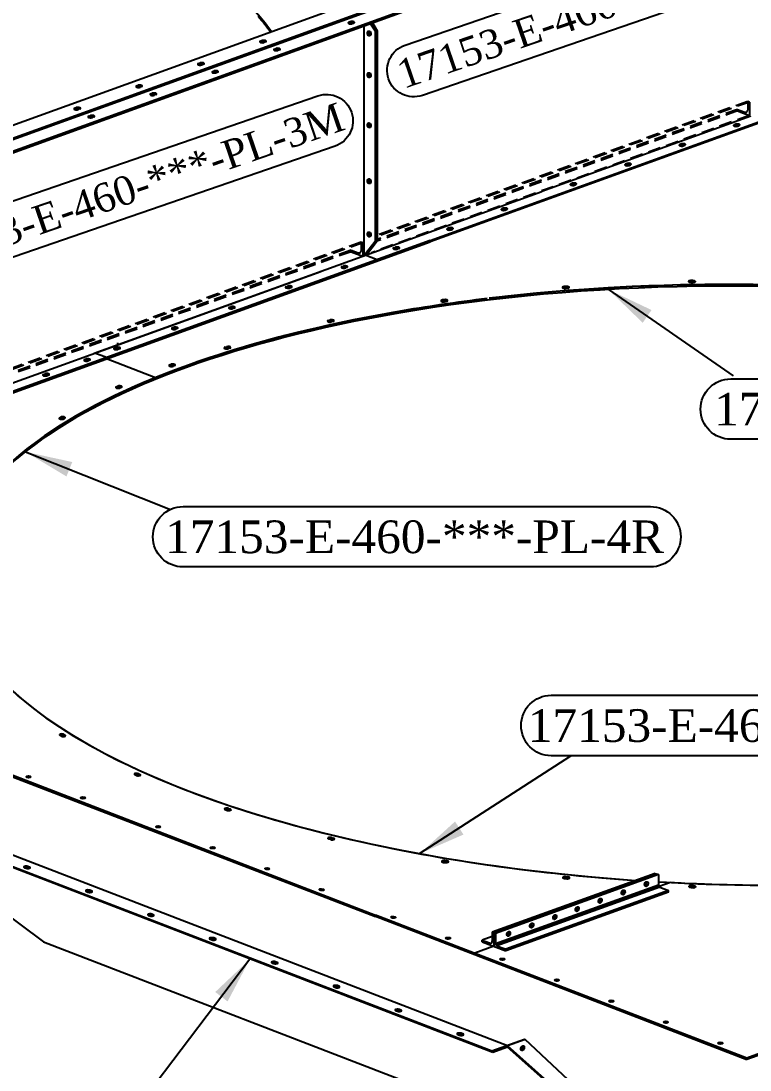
# Model space of a CAD drawing. Header units: inches. Extents: x 212980 to 238967, y -33384 to 2238.
# Drawn here: x 230989 to 232071, y -1637 to -82 of the extents above; entities that cross this region are included whole.
import ezdxf
from ezdxf.enums import TextEntityAlignment as Align

# ---------------------------------------------------------------- set-up
doc = ezdxf.new("R2010")
doc.units = ezdxf.units.IN
doc.header["$LTSCALE"] = 15
doc.header["$MEASUREMENT"] = 0
doc.linetypes.add('CENTER', pattern=[50.8, 31.75, -6.35, 6.35, -6.35])
doc.linetypes.add('HIDDEN', pattern=[0.375, 0.25, -0.125])
doc.layers.add('2', color=3, linetype='CENTER')
doc.layers.add('3-TEXT', color=7, linetype='Continuous')
doc.styles.add('ROMANS', font='ROMANS.shx')
doc.styles.add('style7', font='times.ttf', dxfattribs={"height": 24})
doc.dimstyles.new('1', dxfattribs={"dimtxt": 45, "dimasz": 25, "dimexe": 1.25, "dimexo": 0.6, "dimgap": 5, "dimtad": 1, "dimdec": 0, "dimdsep": 46, "dimtxsty": 'ROMANS', "dimblk": 'OBLIQUE', "dimcen": 2.5, "dimclrd": 8, "dimclre": 8, "dimclrt": 6, "dimadec": 0, "dimazin": 0, "dimtfac": 1, "dimtdec": 0, "dimtmove": 0, "dimatfit": 3, "dimfxl": 1, "dimarcsym": 0})

# ---------------------------------------------------------------- blocks, each defined once
blk = doc.blocks.new('_Oblique')
at = {"color": 0, "linetype": 'ByBlock', "lineweight": -2}
blk.add_line((-0.5, -0.5), (0.5, 0.5), dxfattribs=at)

msp = doc.modelspace()

# ---------------------------------------------------------------- linework, layer by layer
at = {"color": 7, "extrusion": (0.012987, 0.927814, 0.372818)}
for p, q in [((232247.98, 221.92, -41679.23), (229833.26, -649.87, -41679.23)), ((232273.93, 211.93, -5001.51), (229854.18, -661.67, -5001.51)), ((232273.93, 211.93, -5001.51), (229859.3, -659.82, -5001.51)), ((232277.06, 210.73, -5001.51), (229862.44, -661.02, -5001.51)), ((231440.74, -88.87, -5001.51), (232273.93, 211.93, -5001.51)), ((232273.93, 211.93, -5001.51), (231442.21, -88.34, -5001.51)), ((232299.88, 201.95, 31676.21), (229880.22, -671.62, 31676.21)), ((232303.01, 200.74, 31676.21), (229883.36, -672.82, 31676.21)), ((229859.3, -659.82, -5001.51), (231439.27, -89.4, -5001.51)), ((231440.74, -88.87, -5001.51), (230706.5, -353.95, -5001.51)), ((231477.67, -83.42, 31676.21), (231475.47, -84.22, 31676.21)), ((231475.47, -86.14, 31676.21), (231477.65, -85.35, 31676.21)), ((231480.61, -86.2, 31676.21), (231482.82, -85.4, 31676.21)), ((229880.22, -671.62, 31676.21), (231460.19, -101.2, 31676.21)), ((231461.66, -100.67, 31676.21), (230727.42, -365.75, 31676.21)), ((231344.42, -112.18, -5001.51), (231346.62, -111.39, -5001.51)), ((231346.59, -113.31, -5001.51), (231344.42, -114.1, -5001.51)), ((231351.76, -113.37, -5001.51), (231349.56, -114.16, -5001.51)), ((231365.34, -123.98, 31676.21), (231367.54, -123.19, 31676.21)), ((231367.51, -125.11, 31676.21), (231365.34, -125.9, 31676.21)), ((231372.68, -125.16, 31676.21), (231370.48, -125.96, 31676.21)), ((231252.64, -145.32, -5001.51), (231254.84, -144.52, -5001.51)), ((231254.81, -146.45, -5001.51), (231252.64, -147.23, -5001.51)), ((231259.98, -146.5, -5001.51), (231257.78, -147.3, -5001.51)), ((231273.56, -157.12, 31676.21), (231275.76, -156.32, 31676.21)), ((231275.73, -158.25, 31676.21), (231273.56, -159.03, 31676.21)), ((231280.9, -158.3, 31676.21), (231278.7, -159.1, 31676.21)), ((231160.86, -178.45, -5001.51), (231163.06, -177.66, -5001.51)), ((231163.03, -179.58, -5001.51), (231160.86, -180.37, -5001.51)), ((231168.2, -179.64, -5001.51), (231166, -180.43, -5001.51)), ((231181.78, -190.25, 31676.21), (231183.98, -189.46, 31676.21)), ((231183.95, -191.38, 31676.21), (231181.78, -192.17, 31676.21)), ((231189.12, -191.44, 31676.21), (231186.92, -192.23, 31676.21)), ((231069.08, -211.59, -5001.51), (231071.28, -210.79, -5001.51)), ((231071.25, -212.72, -5001.51), (231069.08, -213.5, -5001.51)), ((231076.42, -212.77, -5001.51), (231074.22, -213.57, -5001.51)), ((231090, -223.39, 31676.21), (231092.2, -222.59, 31676.21)), ((231092.17, -224.52, 31676.21), (231090, -225.3, 31676.21)), ((231097.34, -224.57, 31676.21), (231095.14, -225.37, 31676.21)), ((232071.74, -223.23, -5001.51), (231761.87, -335.1, -5001.51)), ((231853.83, -314.86, -5001.51), (232089.12, -229.91, -5001.51)), ((232089.1, -231.84, -5001.51), (231856.41, -315.85, -5001.51)), ((232049.58, -235.42, -5001.51), (232047.38, -236.22, -5001.51)), ((232047.38, -238.14, -5001.51), (232049.55, -237.35, -5001.51)), ((232052.52, -238.2, -5001.51), (232054.72, -237.4, -5001.51)), ((231968.82, -264.58, -5001.51), (231966.61, -265.38, -5001.51)), ((231966.61, -267.3, -5001.51), (231968.79, -266.51, -5001.51)), ((231971.76, -267.36, -5001.51), (231973.96, -266.56, -5001.51)), ((231888.3, -293.66, -5001.51), (231886.1, -294.45, -5001.51)), ((231886.1, -296.37, -5001.51), (231888.28, -295.59, -5001.51)), ((231891.24, -296.43, -5001.51), (231893.45, -295.64, -5001.51)), ((231856.41, -315.85, -5001.51), (231596.17, -409.8, -5001.51)), ((231596.19, -407.88, -5001.51), (231853.83, -314.86, -5001.51)), ((231807.28, -322.9, -5001.51), (231805.08, -323.7, -5001.51)), ((231805.08, -325.61, -5001.51), (231807.26, -324.83, -5001.51)), ((231810.22, -325.68, -5001.51), (231812.43, -324.88, -5001.51)), ((231097.81, -574.84, -5001.51), (231761.87, -335.1, -5001.51)), ((231704.75, -359.93, -5001.51), (231702.55, -360.72, -5001.51)), ((231702.55, -362.64, -5001.51), (231704.73, -361.85, -5001.51)), ((231707.69, -362.7, -5001.51), (231709.9, -361.9, -5001.51)), ((231624.22, -388.99, -5001.51), (231622.02, -389.79, -5001.51)), ((231622.02, -391.7, -5001.51), (231624.19, -390.92, -5001.51)), ((231627.16, -391.77, -5001.51), (231629.36, -390.97, -5001.51)), ((230744.92, -717.13, -5001.51), (231596.17, -409.8, -5001.51)), ((231596.19, -407.88, -5001.51), (230744.94, -715.2, -5001.51)), ((231542.49, -418.5, -5001.51), (231544.69, -417.7, -5001.51)), ((231544.67, -419.63, -5001.51), (231542.49, -420.42, -5001.51)), ((231549.84, -419.68, -5001.51), (231547.63, -420.48, -5001.51)), ((231517.4, -436.32, -5001.51), (231500.02, -429.64, -5001.51)), ((231465.51, -446.29, -5001.51), (231467.71, -445.5, -5001.51)), ((231467.69, -447.42, -5001.51), (231465.51, -448.21, -5001.51)), ((231472.86, -447.47, -5001.51), (231470.65, -448.27, -5001.51)), ((231517.37, -438.25, -5001.51), (231517.4, -436.32, -5001.51)), ((231517.37, -438.25, -5001.51), (231517.4, -436.32, -5001.51)), ((231517.37, -438.25, -5001.51), (231517.4, -436.32, -5001.51)), ((230467.33, -802.47, -5001.51), (231434.09, -453.44, -5001.51)), ((231382.71, -476.18, -5001.51), (231384.91, -475.39, -5001.51)), ((231384.88, -477.32, -5001.51), (231382.71, -478.1, -5001.51)), ((231390.05, -477.37, -5001.51), (231387.85, -478.16, -5001.51)), ((231795.01, -478.45, -5001.51), (231798.04, -478.21, -5001.51)), ((231798.08, -475.8, -5001.51), (231795.05, -476.04, -5001.51)), ((231796.75, -478.7, -5001.51), (231799.77, -478.46, -5001.51)), ((231982.54, -469.52, -5001.51), (231985.65, -469.47, -5001.51)), ((231985.68, -467.06, -5001.51), (231982.58, -467.11, -5001.51)), ((231983.15, -469.82, -5001.51), (231986.26, -469.77, -5001.51)), ((231617.39, -495.44, -5001.51), (231614.52, -495.85, -5001.51)), ((231298.27, -506.67, -5001.51), (231300.47, -505.87, -5001.51)), ((231300.45, -507.8, -5001.51), (231298.27, -508.59, -5001.51)), ((231305.62, -507.85, -5001.51), (231303.41, -508.65, -5001.51)), ((231614.48, -498.26, -5001.51), (231617.36, -497.85, -5001.51)), ((231617.3, -498.39, -5001.51), (231620.18, -497.98, -5001.51)), ((231445.43, -526.06, -5001.51), (231448.09, -525.49, -5001.51)), ((231448.06, -527.9, -5001.51), (231445.64, -528.42, -5001.51)), ((231451.89, -527.84, -5001.51), (231449.23, -528.42, -5001.51)), ((231213.83, -537.15, -5001.51), (231216.04, -536.36, -5001.51)), ((231216.01, -538.29, -5001.51), (231213.84, -539.07, -5001.51)), ((231221.18, -538.34, -5001.51), (231218.98, -539.13, -5001.51)), ((231116.26, -581.15, -5001.51), (231098.88, -574.46, -5001.51)), ((231127.9, -567.15, -5001.51), (231130.1, -566.36, -5001.51)), ((231130.08, -568.28, -5001.51), (231127.9, -569.07, -5001.51)), ((231135.25, -568.33, -5001.51), (231133.04, -569.13, -5001.51)), ((231291.96, -565.93, -5001.51), (231294.33, -565.2, -5001.51)), ((231294.3, -567.61, -5001.51), (231292.55, -568.15, -5001.51)), ((231299.05, -567.32, -5001.51), (231296.69, -568.04, -5001.51)), ((231083.75, -584.12, -5001.51), (231085.95, -583.32, -5001.51)), ((231085.93, -585.25, -5001.51), (231083.75, -586.03, -5001.51)), ((231091.1, -585.3, -5001.51), (231088.89, -586.1, -5001.51)), ((231188.86, -611.01, -5001.51), (231116.23, -583.07, -5001.51)), ((231022.68, -606.17, -5001.51), (231024.88, -605.37, -5001.51)), ((231209.83, -592.02, 31676.21), (231212.03, -591.23, 31676.21)), ((231212.01, -593.16, 31676.21), (231209.83, -593.94, 31676.21)), ((231217.18, -593.21, 31676.21), (231214.97, -594, 31676.21)), ((231024.86, -607.3, -5001.51), (231022.68, -608.08, -5001.51)), ((231030.03, -607.35, -5001.51), (231027.82, -608.14, -5001.51)), ((231188.83, -613.38, -5001.51), (231188.86, -610.97, -5001.51)), ((231130.76, -624.43, 31676.21), (231132.96, -623.63, 31676.21)), ((231132.93, -625.56, 31676.21), (231130.76, -626.35, 31676.21)), ((231138.1, -625.61, 31676.21), (231135.9, -626.41, 31676.21)), ((231046.49, -670.48, -5001.51), (231048.12, -669.51, -5001.51)), ((231048.08, -671.91, -5001.51), (231047.45, -672.29, -5001.51)), ((231054.32, -671, -5001.51), (231052.69, -671.97, -5001.51)), ((233945.62, -940.82, -5001.51), (232066.02, -1619.41, -5001.51)), ((233953.35, -940.43, -5001.51), (232066.03, -1621.8, -5001.51)), ((230749.16, -1115.19, -5001.51), (231515.02, -1409.84, -5001.51)), ((230749.2, -1112.78, -5001.51), (231515.05, -1407.43, -5001.51)), ((231048.46, -1142.1, -5001.51), (231046.83, -1141.09, -5001.51)), ((231053.65, -1142.56, -5001.51), (231052.99, -1142.16, -5001.51)), ((231053.03, -1139.75, -5001.51), (231054.66, -1140.76, -5001.51)), ((231160.33, -1200.67, -5001.51), (231158.3, -1199.77, -5001.51)), ((231164.97, -1201.01, -5001.51), (231163.8, -1200.48, -5001.51)), ((231163.83, -1198.07, -5001.51), (231165.85, -1198.98, -5001.51)), ((231711.01, -1601.45, -5001.51), (230722.28, -1221.06, -5001.51)), ((231688.95, -1611.33, -5001.51), (230698.76, -1230.38, -5001.51)), ((230698.79, -1228.45, -5001.51), (231688.98, -1609.41, -5001.51)), ((230767.16, -1256.69, -5001.51), (231022.54, -1447.17, -5001.51)), ((231294.83, -1252.29, -5001.51), (231292.46, -1251.51, -5001.51)), ((231298.92, -1252.5, -5001.51), (231297.14, -1251.91, -5001.51)), ((231297.18, -1249.5, -5001.51), (231299.55, -1250.29, -5001.51)), ((231448.65, -1295.68, -5001.51), (231445.99, -1295.04, -5001.51)), ((231452.2, -1295.77, -5001.51), (231449.75, -1295.19, -5001.51)), ((231449.79, -1292.78, -5001.51), (231452.44, -1293.41, -5001.51)), ((231001.82, -1336.27, -5001.51), (230999.61, -1335.42, -5001.51)), ((231616, -1329.37, -41679.23), (231619.03, -1329.68, -41679.23)), ((231617.67, -1329.17, -41679.23), (231620.7, -1329.47, -41679.23)), ((231620.73, -1327.06, -41679.23), (231617.7, -1326.76, -41679.23)), ((231617.9, -1326.82, -5001.51), (231620.78, -1327.3, -5001.51)), ((230994.47, -1337.28, -5001.51), (230996.68, -1338.13, -5001.51)), ((230999.59, -1337.35, -5001.51), (231001.79, -1338.2, -5001.51)), ((231929.82, -1345.69, -5001.51), (231688.41, -1432.85, -5001.51)), ((231932.31, -1346.65, -5001.51), (231690.89, -1433.81, -5001.51)), ((231934.79, -1347.6, -5001.51), (231693.37, -1434.76, -5001.51)), ((231800.4, -1351.11, -5001.51), (231797.37, -1350.81, -5001.51)), ((231934.79, -1363.03, -5001.51), (231693.37, -1450.19, -5001.51)), ((231935.44, -1364.92, -5001.51), (231694.02, -1452.08, -5001.51)), ((231936.78, -1365.92, -5001.51), (231695.36, -1453.08, -5001.51)), ((231795.68, -1353.42, -5001.51), (231798.71, -1353.73, -5001.51)), ((231797.34, -1353.22, -5001.51), (231800.37, -1353.52, -5001.51)), ((231952.9, -1359.19, -5001.51), (231935.84, -1365.35, -5001.51)), ((231983.23, -1366.83, -5001.51), (231986.33, -1366.96, -5001.51)), ((231983.76, -1366.55, -5001.51), (231986.87, -1366.67, -5001.51)), ((231986.9, -1364.26, -5001.51), (231983.79, -1364.14, -5001.51)), ((231086.3, -1372.61, -5001.51), (231088.51, -1373.46, -5001.51)), ((231091.42, -1372.68, -5001.51), (231093.62, -1373.53, -5001.51)), ((231093.65, -1371.6, -5001.51), (231091.44, -1370.75, -5001.51)), ((231949.75, -1370.91, -5001.51), (231708.33, -1458.07, -5001.51)), ((231949.75, -1373.33, -5001.51), (231708.33, -1460.49, -5001.51)), ((231178.13, -1407.94, -5001.51), (231180.34, -1408.79, -5001.51)), ((231183.24, -1408.01, -5001.51), (231185.45, -1408.86, -5001.51)), ((231185.48, -1406.93, -5001.51), (231183.27, -1406.08, -5001.51)), ((232066.03, -1621.84, -5001.51), (231515.06, -1409.86, -5001.51)), ((232066.07, -1619.43, -5001.51), (231515.09, -1407.45, -5001.51)), ((231269.96, -1443.27, -5001.51), (231272.16, -1444.12, -5001.51)), ((231275.07, -1443.34, -5001.51), (231277.28, -1444.19, -5001.51)), ((231277.3, -1442.26, -5001.51), (231275.1, -1441.41, -5001.51)), ((231688.41, -1439.25, -5001.51), (231673.45, -1444.65, -5001.51)), ((231022.54, -1447.17, -5001.51), (231927.72, -1795.43, -5001.51)), ((231690.89, -1453.78, -5001.51), (231662.33, -1464.1, -5001.51)), ((231369.13, -1477.59, -5001.51), (231366.93, -1476.74, -5001.51)), ((231361.79, -1478.6, -5001.51), (231363.99, -1479.45, -5001.51)), ((231366.9, -1478.67, -5001.51), (231369.11, -1479.52, -5001.51)), ((231453.62, -1513.93, -5001.51), (231455.82, -1514.78, -5001.51)), ((231458.73, -1514, -5001.51), (231460.94, -1514.85, -5001.51)), ((231460.96, -1512.92, -5001.51), (231458.76, -1512.07, -5001.51)), ((231545.45, -1549.26, -5001.51), (231547.65, -1550.11, -5001.51)), ((231550.56, -1549.33, -5001.51), (231552.76, -1550.18, -5001.51)), ((231552.79, -1548.25, -5001.51), (231550.59, -1547.4, -5001.51)), ((231637.28, -1584.59, -5001.51), (231639.48, -1585.44, -5001.51)), ((231642.39, -1584.66, -5001.51), (231644.59, -1585.51, -5001.51)), ((231644.62, -1583.58, -5001.51), (231642.42, -1582.73, -5001.51)), ((231687.54, -1608.85, -5001.51), (231735.93, -1591.39, -5001.51)), ((231688.98, -1609.41, -5001.51), (231711.01, -1601.45, -5001.51)), ((231711.01, -1601.45, -5001.51), (231710.98, -1603.38, -5001.51)), ((231929.18, -1794.9, -5001.51), (231711.01, -1601.45, -5001.51)), ((231737.39, -1591.95, -5001.51), (231711.04, -1601.47, -5001.51)), ((231735.93, -1591.39, -5001.51), (231737.39, -1591.95, -5001.51)), ((231934.5, -1776.72, -5001.51), (231737.39, -1591.95, -5001.51)), ((231710.98, -1603.38, -5001.51), (231688.95, -1611.33, -5001.51)), ((231688.98, -1609.41, -5001.51), (231688.95, -1611.33, -5001.51)), ((231927.72, -1795.43, -5001.51), (231710.98, -1603.26, -5001.51)), ((232066.07, -1619.43, -5001.51), (232066.03, -1621.84, -5001.51))]:
    msp.add_line(p, q, dxfattribs=at)
at = {"color": 7, "extrusion": (0.209441, 0.903959, 0.372818)}
for p, q in [((231498.48, -429.92, -5001.51), (231498.48, -89.72, -5001.51)), ((231507.87, -86.32, -5001.51), (231514.42, -97.12, -5001.51)), ((231509.25, -85.83, -5001.51), (231515.97, -96.91, -5001.51)), ((231509.25, -85.83, -5001.51), (231515.97, -96.91, -5001.51)), ((231510.62, -85.33, -5001.51), (231517.52, -96.71, -5001.51)), ((231515.97, -96.91, -5001.51), (231514.42, -97.12, -5001.51)), ((231514.42, -97.12, -5001.51), (231514.42, -408.95, -5001.51)), ((231517.52, -96.71, -5001.51), (231515.97, -96.91, -5001.51)), ((231515.97, -96.91, -5001.51), (231515.97, -408.75, -5001.51)), ((231515.97, -96.91, -5001.51), (231515.97, -408.75, -5001.51)), ((231517.52, -96.71, -5001.51), (231517.52, -408.54, -5001.51)), ((231514.42, -408.95, -5001.51), (231498.48, -429.92, -5001.51)), ((231515.97, -408.75, -5001.51), (231500.03, -429.72, -5001.51)), ((231515.97, -408.75, -5001.51), (231500.03, -429.72, -5001.51)), ((231517.52, -408.54, -5001.51), (231501.58, -429.51, -5001.51)), ((231515.97, -408.75, -5001.51), (231514.42, -408.95, -5001.51)), ((231517.52, -408.54, -5001.51), (231515.97, -408.75, -5001.51))]:
    msp.add_line(p, q, dxfattribs=at)
at = {"color": 7, "linetype": 'HIDDEN', "ltscale": 5, "extrusion": (0.012987, 0.927814, 0.372818)}
for p, q in [((232067.23, -201.52, -5001.51), (231517.52, -399.98, -5001.51)), ((232052.27, -215.74, -5001.51), (231517.24, -408.9, -5001.51)), ((232069.71, -202.47, -5001.51), (231517.52, -401.83, -5001.51)), ((232052.27, -213.32, -5001.51), (231517.52, -406.38, -5001.51)), ((231493.75, -410.07, -5001.51), (230813.57, -655.63, -5001.51)), ((231496.23, -411.03, -5001.51), (230813.57, -657.49, -5001.51)), ((231478.79, -424.29, -5001.51), (230811.72, -665.13, -5001.51)), ((231478.79, -421.87, -5001.51), (230813.57, -662.03, -5001.51))]:
    msp.add_line(p, q, dxfattribs=at)
at = {"color": 7, "linetype": 'HIDDEN', "ltscale": 5}
for p, q in [((232069.71, -202.47, -5001.51), (232067.23, -201.52, -5001.51)), ((232067.23, -201.52, -5001.51), (232067.23, -214.55, -5001.51)), ((232052.27, -213.32, -5001.51), (232052.27, -215.74, -5001.51)), ((232052.27, -215.74, -5001.51), (232052.27, -213.32, -5001.51)), ((232052.27, -215.74, -5001.51), (232052.27, -213.32, -5001.51)), ((232052.27, -213.32, -5001.51), (232063.01, -217.45, -5001.51)), ((232052.27, -215.74, -5001.51), (232069.71, -222.45, -5001.51)), ((232069.71, -202.47, -5001.51), (232069.71, -222.45, -5001.51)), ((232069.71, -222.45, -5001.51), (231509.02, -425.78, -5001.51)), ((231496.23, -411.03, -5001.51), (231493.75, -410.07, -5001.51)), ((231493.75, -410.07, -5001.51), (231493.75, -423.11, -5001.51)), ((231496.23, -411.03, -5001.51), (231496.23, -431, -5001.51)), ((231478.79, -421.87, -5001.51), (231478.79, -424.29, -5001.51)), ((231478.79, -424.29, -5001.51), (231478.79, -421.87, -5001.51)), ((231478.79, -424.29, -5001.51), (231478.79, -421.87, -5001.51)), ((231478.79, -421.87, -5001.51), (231489.53, -426, -5001.51)), ((231478.79, -424.29, -5001.51), (231496.23, -431, -5001.51))]:
    msp.add_line(p, q, dxfattribs=at)
at = {"color": 7}
for p, q in [((231132.46, -559.4, -5001.51), (231132.41, -561.81, -5001.51)), ((231929.82, -1345.69, -5001.51), (231934.79, -1347.6, -5001.51)), ((231934.79, -1347.6, -5001.51), (231934.79, -1363.03, -5001.51)), ((231936.78, -1365.92, -5001.51), (231949.75, -1370.91, -5001.51)), ((231949.75, -1373.33, -5001.51), (231949.75, -1370.91, -5001.51)), ((231673.45, -1444.65, -5001.51), (231673.45, -1447.07, -5001.51)), ((231673.45, -1447.07, -5001.51), (231673.45, -1444.65, -5001.51)), ((231673.45, -1447.07, -5001.51), (231673.45, -1444.65, -5001.51)), ((231673.45, -1444.65, -5001.51), (231684.19, -1448.78, -5001.51)), ((231693.37, -1434.76, -5001.51), (231688.41, -1432.85, -5001.51)), ((231688.41, -1432.85, -5001.51), (231688.41, -1445.89, -5001.51)), ((231690.89, -1433.81, -5001.51), (231690.89, -1453.78, -5001.51)), ((231693.37, -1434.76, -5001.51), (231693.37, -1450.19, -5001.51)), ((231673.45, -1447.07, -5001.51), (231708.33, -1460.49, -5001.51)), ((231695.36, -1453.08, -5001.51), (231708.33, -1458.07, -5001.51)), ((231708.33, -1460.49, -5001.51), (231708.33, -1458.07, -5001.51)), ((231662.33, -1464.1, -5001.51), (231662.33, -1466.52, -5001.51)), ((231662.33, -1464.1, -5001.51), (231662.33, -1466.52, -5001.51))]:
    msp.add_line(p, q, dxfattribs=at)
at = {"color": 7, "linetype": 'HIDDEN', "ltscale": 5}
for centre in [(232064.13, -214.55, -5001.51), (231490.64, -423.11, -5001.51)]:
    msp.add_arc(centre, 3.1, 248.95667, 0, dxfattribs=at)
at = {"color": 7}
for centre, start, end in [((231937.89, -1363.03, -5001.51), 180, 248.95667), ((231685.3, -1445.89, -5001.51), 248.95667, 0), ((231696.48, -1450.19, -5001.51), 180, 248.95667)]:
    msp.add_arc(centre, 3.1, start, end, dxfattribs=at)
for centre, major_axis, ratio, start_param, end_param in [((230206, -197.39, -5001.51), (-1193.65, 16.71), 0.3728176, -2.8799842, -1.2277854), ((230206, -197.39, -5001.51), (-1193.65, 16.71), 0.3728176, 3.4032011, 3.9324505), ((230206.02, -199.82, -5001.51), (1193.65, -16.71), 0.3728176, 0.2660771, 0.3201058), ((230206.05, -197.41, -5001.51), (-1193.65, 16.71), 0.3728176, 3.4032647, 3.4616984), ((231478.04, -85.21, 31676.21), (3.64, -0.05), 0.3728176, 2.3616816, 5.5032742), ((231480.22, -86.34, 31676.21), (3.64, -0.05), 0.3728176, 0.7910183, 2.3616816), ((231480.25, -84.41, 31676.21), (-3.64, 0.05), 0.3728176, 2.3616816, 5.5032742), ((231507.31, -100.65, -5001.51), (-0.48, 3.6), 0.659718, 0.3315082, 2.8100845), ((231507.31, -100.65, -5001.51), (0.48, -3.6), 0.659718, 3.4731008, 5.9516771), ((231508.86, -100.45, -5001.51), (-0.48, 3.6), 0.659718, 0.7088206, 2.432772), ((231346.99, -113.17, -5001.51), (-3.64, 0.05), 0.3728176, 5.5032742, 8.6448669), ((231349.16, -114.3, -5001.51), (-3.64, 0.05), 0.3728176, 3.932611, 5.5032742), ((231349.19, -112.38, -5001.51), (3.64, -0.05), 0.3728176, 5.5032742, 8.6448669), ((231367.91, -124.97, 31676.21), (-3.64, 0.05), 0.3728176, 5.5032742, 8.6448669), ((231370.11, -124.18, 31676.21), (3.64, -0.05), 0.3728176, 5.5032742, 8.6448669), ((231370.08, -126.1, 31676.21), (-3.64, 0.05), 0.3728176, 3.932611, 5.5032742), ((231255.21, -146.31, -5001.51), (-3.64, 0.05), 0.3728176, 5.5032742, 8.6448669), ((231257.38, -147.44, -5001.51), (-3.64, 0.05), 0.3728176, 3.932611, 5.5032742), ((231257.41, -145.51, -5001.51), (3.64, -0.05), 0.3728176, 5.5032742, 8.6448669), ((231276.13, -158.11, 31676.21), (-3.64, 0.05), 0.3728176, 5.5032742, 8.6448669), ((231278.3, -159.24, 31676.21), (-3.64, 0.05), 0.3728176, 3.932611, 5.5032742), ((231278.33, -157.31, 31676.21), (3.64, -0.05), 0.3728176, 5.5032742, 8.6448669), ((231507.31, -162.43, -5001.51), (-0.48, 3.6), 0.659718, 0.3315082, 2.8100845), ((231507.31, -162.43, -5001.51), (0.48, -3.6), 0.659718, 3.4731008, 5.9516771), ((231508.86, -162.22, -5001.51), (-0.48, 3.6), 0.659718, 0.7088206, 2.432772), ((231163.43, -179.44, -5001.51), (-3.64, 0.05), 0.3728176, 5.5032742, 8.6448669), ((231165.6, -180.57, -5001.51), (-3.64, 0.05), 0.3728176, 3.932611, 5.5032742), ((231165.63, -178.65, -5001.51), (3.64, -0.05), 0.3728176, 5.5032742, 8.6448669), ((231184.35, -191.24, 31676.21), (-3.64, 0.05), 0.3728176, 5.5032742, 8.6448669), ((231186.52, -192.37, 31676.21), (-3.64, 0.05), 0.3728176, 3.932611, 5.5032742), ((231186.55, -190.45, 31676.21), (3.64, -0.05), 0.3728176, 5.5032742, 8.6448669), ((231071.65, -212.58, -5001.51), (-3.64, 0.05), 0.3728176, 5.5032742, 8.6448669), ((231073.82, -213.71, -5001.51), (-3.64, 0.05), 0.3728176, 3.932611, 5.5032742), ((231073.85, -211.78, -5001.51), (3.64, -0.05), 0.3728176, 5.5032742, 8.6448669), ((231092.57, -224.38, 31676.21), (-3.64, 0.05), 0.3728176, 5.5032742, 8.6448669), ((231094.74, -225.51, 31676.21), (-3.64, 0.05), 0.3728176, 3.932611, 5.5032742), ((231094.77, -223.58, 31676.21), (3.64, -0.05), 0.3728176, 5.5032742, 8.6448669), ((231507.31, -236.8, -5001.51), (-0.48, 3.6), 0.659718, 0.3315082, 2.8100845), ((231507.31, -236.8, -5001.51), (0.48, -3.6), 0.659718, 3.4731008, 5.9516771), ((231508.86, -236.59, -5001.51), (-0.48, 3.6), 0.659718, 0.7088206, 2.432772), ((232049.95, -237.21, -5001.51), (3.64, -0.05), 0.3728176, 2.3616816, 5.5032742), ((232051.02, -238.74, -5001.51), (3.64, -0.05), 0.3728176, 0.7910183, 2.7878469), ((232052.13, -238.34, -5001.51), (3.64, -0.05), 0.3728176, 0.7910183, 2.3616816), ((232052.15, -236.41, -5001.51), (-3.64, 0.05), 0.3728176, 2.3616816, 5.5032742), ((231971.39, -265.57, -5001.51), (-3.64, 0.05), 0.3728176, 2.3616816, 5.5032742), ((231969.18, -266.37, -5001.51), (3.64, -0.05), 0.3728176, 2.3616816, 5.5032742), ((231970.26, -267.9, -5001.51), (3.64, -0.05), 0.3728176, 0.7910183, 2.7878469), ((231971.36, -267.5, -5001.51), (3.64, -0.05), 0.3728176, 0.7910183, 2.3616816), ((231888.67, -295.44, -5001.51), (3.64, -0.05), 0.3728176, 2.3616816, 5.5032742), ((231890.85, -296.58, -5001.51), (3.64, -0.05), 0.3728176, 0.7910183, 2.3616816), ((231890.87, -294.65, -5001.51), (-3.64, 0.05), 0.3728176, 2.3616816, 5.5032742), ((231889.49, -297.06, -5001.51), (3.64, -0.05), 0.3728176, 2.456172, 2.6893714), ((231889.49, -297.06, -5001.51), (3.64, -0.05), 0.3728176, 0.7865574, 2.2671912), ((231507.31, -319.63, -5001.51), (-0.48, 3.6), 0.659718, 0.3315082, 2.8100845), ((231507.31, -319.63, -5001.51), (0.48, -3.6), 0.659718, 3.4731008, 5.9516771), ((231508.86, -319.42, -5001.51), (-0.48, 3.6), 0.659718, 0.7088206, 2.432772), ((231807.65, -324.69, -5001.51), (3.64, -0.05), 0.3728176, 2.3616816, 5.5032742), ((231808.73, -326.22, -5001.51), (3.64, -0.05), 0.3728176, 0.7910183, 2.7878469), ((231809.83, -325.82, -5001.51), (3.64, -0.05), 0.3728176, 0.7910183, 2.3616816), ((231809.85, -323.89, -5001.51), (-3.64, 0.05), 0.3728176, 2.3616816, 5.5032742), ((231705.12, -361.71, -5001.51), (3.64, -0.05), 0.3728176, 2.3616816, 5.5032742), ((231706.43, -363.15, -5001.51), (3.64, -0.05), 0.3728176, 2.4572559, 2.8900113), ((231706.43, -363.15, -5001.51), (3.64, -0.05), 0.3728176, 0.7864545, 2.2661072), ((231707.3, -362.84, -5001.51), (3.64, -0.05), 0.3728176, 0.7910183, 2.3616816), ((231707.32, -360.92, -5001.51), (-3.64, 0.05), 0.3728176, 2.3616816, 5.5032742), ((231626.79, -389.98, -5001.51), (-3.64, 0.05), 0.3728176, 2.3616816, 5.5032742), ((231507.31, -398.51, -5001.51), (-0.48, 3.6), 0.659718, 0.3315082, 2.8100845), ((231507.31, -398.51, -5001.51), (0.48, -3.6), 0.659718, 3.4731008, 5.9516771), ((231508.86, -398.3, -5001.51), (-0.48, 3.6), 0.659718, 0.7088206, 2.432772), ((231624.59, -390.78, -5001.51), (3.64, -0.05), 0.3728176, 2.3616816, 5.5032742), ((231625.66, -392.31, -5001.51), (3.64, -0.05), 0.3728176, 0.7910183, 2.7878469), ((231626.76, -391.91, -5001.51), (3.64, -0.05), 0.3728176, 0.7910183, 2.3616816), ((231545.06, -419.49, -5001.51), (-3.64, 0.05), 0.3728176, 5.5032742, 8.6448669), ((231546.14, -421.02, -5001.51), (3.64, -0.05), 0.3728176, 0.7910183, 2.7878469), ((231547.24, -420.62, -5001.51), (-3.64, 0.05), 0.3728176, 3.932611, 5.5032742), ((231547.26, -418.69, -5001.51), (3.64, -0.05), 0.3728176, 5.5032742, 8.6448669), ((231468.08, -447.28, -5001.51), (-3.64, 0.05), 0.3728176, 5.5032742, 8.6448669), ((231469.16, -448.81, -5001.51), (3.64, -0.05), 0.3728176, 0.7910183, 2.7878469), ((231470.26, -448.41, -5001.51), (-3.64, 0.05), 0.3728176, 3.932611, 5.5032742), ((231470.29, -446.48, -5001.51), (3.64, -0.05), 0.3728176, 5.5032742, 8.6448669), ((232079.37, -918.11, -5001.51), (-1193.65, 16.71), 0.3728176, -3.1658207, -1.2277854), ((232079.38, -920.54, -5001.51), (-1193.65, 16.71), 0.3728176, 4.4032574, 5.1799535), ((232079.41, -918.13, -5001.51), (1193.65, -16.71), 0.3728176, 1.2616648, 1.9138477), ((231385.28, -477.17, -5001.51), (-3.64, 0.05), 0.3728176, 5.5032742, 8.6448669), ((231386.35, -478.7, -5001.51), (3.64, -0.05), 0.3728176, 0.7910183, 2.7878469), ((231387.46, -478.31, -5001.51), (-3.64, 0.05), 0.3728176, 3.932611, 5.5032742), ((231387.48, -476.38, -5001.51), (3.64, -0.05), 0.3728176, 5.5032742, 8.6448669), ((231795.9, -477.37, -5001.51), (-3.64, 0.05), 0.3728176, 4.9534955, 8.0950882), ((231795.86, -479.78, -5001.51), (-3.64, 0.05), 0.3728176, 4.9534955, 5.1882647), ((231798.89, -479.54, -5001.51), (3.64, -0.05), 0.3728176, 1.0949206, 1.8119029), ((231798.93, -477.13, -5001.51), (3.64, -0.05), 0.3728176, 4.9534955, 8.0950882), ((231982.86, -468.47, -5001.51), (-3.64, 0.05), 0.3728176, 4.7964159, 7.9380085), ((231982.83, -470.88, -5001.51), (-3.64, 0.05), 0.3728176, 4.7964159, 5.1882647), ((231985.94, -470.82, -5001.51), (3.64, -0.05), 0.3728176, 1.0949206, 1.6548232), ((231985.97, -468.41, -5001.51), (3.64, -0.05), 0.3728176, 4.7964159, 7.9380085), ((232079.37, -918.11, -5001.51), (-1193.65, 16.71), 0.3728176, -1.2252297, 1.4261079), ((232079.41, -918.13, -5001.51), (1193.65, -16.71), 0.3728176, 1.916363, 2.0383608), ((231615.91, -497.12, -5001.51), (-3.64, 0.05), 0.3728176, 5.1105752, 8.2521678), ((231618.79, -496.71, -5001.51), (3.64, -0.05), 0.3728176, 5.1105752, 8.2521678), ((231300.84, -507.66, -5001.51), (-3.64, 0.05), 0.3728176, 5.5032742, 8.6448669), ((231301.92, -509.19, -5001.51), (3.64, -0.05), 0.3728176, 0.7910183, 2.7878469), ((231303.02, -508.79, -5001.51), (-3.64, 0.05), 0.3728176, 3.932611, 5.5032742), ((231303.05, -506.86, -5001.51), (3.64, -0.05), 0.3728176, 5.5032742, 8.6448669), ((231615.87, -499.53, -5001.51), (-3.64, 0.05), 0.3728176, 5.1105752, 5.1882647), ((231618.75, -499.12, -5001.51), (3.64, -0.05), 0.3728176, 1.0949206, 1.9689825), ((232079.38, -920.54, -5001.51), (-1193.65, 16.71), 0.3728176, 5.1802035, 5.826595), ((232079.41, -918.13, -5001.51), (1193.65, -16.71), 0.3728176, 2.0386109, 2.6850023), ((231447.33, -527.24, -5001.51), (-3.64, 0.05), 0.3728176, 5.2676548, 8.4092474), ((231449.96, -529.07, -5001.51), (3.64, -0.05), 0.3728176, 1.0912531, 2.1260621), ((231449.99, -526.67, -5001.51), (3.64, -0.05), 0.3728176, 5.2676548, 8.4092474), ((231216.4, -538.14, -5001.51), (-3.64, 0.05), 0.3728176, 5.5032742, 8.6448669), ((231217.48, -539.67, -5001.51), (3.64, -0.05), 0.3728176, 0.7910183, 2.7878469), ((231218.58, -539.28, -5001.51), (-3.64, 0.05), 0.3728176, 3.932611, 5.5032742), ((231218.61, -537.35, -5001.51), (3.64, -0.05), 0.3728176, 5.5032742, 8.6448669), ((231130.47, -568.14, -5001.51), (-3.64, 0.05), 0.3728176, 5.5032742, 8.6448669), ((231131.55, -569.67, -5001.51), (3.64, -0.05), 0.3728176, 0.7910183, 2.7878469), ((231132.65, -569.27, -5001.51), (-3.64, 0.05), 0.3728176, 3.932611, 5.5032742), ((231132.68, -567.34, -5001.51), (3.64, -0.05), 0.3728176, 5.5032742, 8.6448669), ((231294.32, -566.99, -5001.51), (-3.64, 0.05), 0.3728176, 5.4247344, 8.5663271), ((231296.66, -568.67, -5001.51), (3.64, -0.05), 0.3728176, 1.0650975, 2.2831418), ((231296.69, -566.26, -5001.51), (3.64, -0.05), 0.3728176, 5.4247344, 8.5663271), ((231086.32, -585.11, -5001.51), (-3.64, 0.05), 0.3728176, 5.5032742, 8.6448669), ((231087.4, -586.64, -5001.51), (3.64, -0.05), 0.3728176, 0.7910183, 2.7878469), ((231088.5, -586.24, -5001.51), (-3.64, 0.05), 0.3728176, 3.932611, 5.5032742), ((231088.53, -584.31, -5001.51), (3.64, -0.05), 0.3728176, 5.5032742, 8.6448669), ((231214.6, -592.22, 31676.21), (3.64, -0.05), 0.3728176, 5.5032742, 8.6448669), ((231025.25, -607.15, -5001.51), (-3.64, 0.05), 0.3728176, 5.5032742, 8.6448669), ((231027.45, -606.36, -5001.51), (3.64, -0.05), 0.3728176, 5.5032742, 8.6448669), ((231212.4, -593.01, 31676.21), (-3.64, 0.05), 0.3728176, 5.5032742, 8.6448669), ((231213.48, -594.54, 31676.21), (3.64, -0.05), 0.3728176, 0.7910183, 2.7878469), ((231214.58, -594.15, 31676.21), (-3.64, 0.05), 0.3728176, 3.932611, 5.5032742), ((231026.33, -608.68, -5001.51), (3.64, -0.05), 0.3728176, 0.7910183, 2.7878469), ((231027.43, -608.29, -5001.51), (-3.64, 0.05), 0.3728176, 3.932611, 5.5032742), ((232079.37, -918.11, -5001.51), (-1193.65, 16.71), 0.3728176, 1.4545972, 3.9324505), ((231133.33, -625.42, 31676.21), (-3.64, 0.05), 0.3728176, 5.5032742, 8.6448669), ((231134.4, -626.95, 31676.21), (3.64, -0.05), 0.3728176, 0.7910183, 2.7878469), ((231135.5, -626.55, 31676.21), (-3.64, 0.05), 0.3728176, 3.932611, 5.5032742), ((231135.53, -624.62, 31676.21), (3.64, -0.05), 0.3728176, 5.5032742, 8.6448669), ((231049.59, -671.22, -5001.51), (-3.64, 0.05), 0.3728176, 5.7388937, 8.8804863), ((231051.18, -672.66, -5001.51), (-3.64, 0.05), 0.3728176, 4.0885717, 5.7388937), ((231051.22, -670.25, -5001.51), (3.64, -0.05), 0.3728176, 5.7388937, 8.8804863), ((232079.41, -918.13, -5001.51), (1193.65, -16.71), 0.3728176, 2.6850023, 3.4616984), ((232079.38, -920.54, -5001.51), (-1193.65, 16.71), 0.3728176, 5.826595, 6.2804782), ((232079.41, -918.13, -5001.51), (1193.65, -16.71), 0.3728176, 3.4616984, 4.5676324), ((231049.93, -1140.42, -5001.51), (3.64, -0.05), 0.3728176, 0.5552658, 3.6968585), ((231049.89, -1142.83, -5001.51), (-3.64, 0.05), 0.3728176, 3.6968585, 5.3305033), ((231051.56, -1141.43, -5001.51), (-3.64, 0.05), 0.3728176, 0.5552658, 3.6968585), ((231000.29, -1204.97, -5001.51), (-3.64, 0.05), 0.3728176, 4.2365132, 5.1882647), ((231161.07, -1198.92, -5001.51), (3.64, -0.05), 0.3728176, 0.7123454, 3.8539381), ((231161.03, -1201.33, -5001.51), (-3.64, 0.05), 0.3728176, 3.8539381, 5.2620392), ((231163.09, -1199.83, -5001.51), (-3.64, 0.05), 0.3728176, 0.7123454, 3.8539381), ((232079.41, -918.13, -5001.51), (1193.65, -16.71), 0.3728176, 3.9478219, 4.4032574), ((231081.1, -1236.06, -5001.51), (-3.64, 0.05), 0.3728176, 4.2365132, 5.1882647), ((231294.82, -1250.51, -5001.51), (-3.64, 0.05), 0.3728176, 4.0110177, 7.1526104), ((231294.78, -1252.92, -5001.51), (-3.64, 0.05), 0.3728176, 4.0110177, 5.215526), ((231297.19, -1251.29, -5001.51), (3.64, -0.05), 0.3728176, 4.0110177, 7.1526104), ((231192.71, -1279, -5001.51), (-3.64, 0.05), 0.3728176, 4.2365132, 5.1882647), ((231447.89, -1293.91, -5001.51), (-3.64, 0.05), 0.3728176, 4.1680974, 7.30969), ((231447.85, -1296.32, -5001.51), (-3.64, 0.05), 0.3728176, 4.1680974, 5.1910076), ((231450.54, -1294.55, -5001.51), (3.64, -0.05), 0.3728176, 4.1680974, 7.30969), ((231273.52, -1310.09, -5001.51), (-3.64, 0.05), 0.3728176, 4.2365132, 5.1882647), ((230997.04, -1336.35, -5001.51), (-3.64, 0.05), 0.3728176, 3.9324779, 7.0740706), ((230997.02, -1338.28, -5001.51), (-3.64, 0.05), 0.3728176, 3.9324779, 5.4921046), ((230999.25, -1337.2, -5001.51), (3.64, -0.05), 0.3728176, 3.9324779, 7.0740706), ((231616.85, -1328.06, -41679.23), (-3.64, 0.05), 0.3728176, 4.4822566, 7.6238493), ((231616.51, -1328.06, -5001.51), (-3.64, 0.05), 0.3728176, 4.325177, 5.1691325), ((231616.82, -1330.47, -41679.23), (-3.64, 0.05), 0.3728176, 4.4822566, 5.1882647), ((231619.88, -1328.37, -41679.23), (3.64, -0.05), 0.3728176, 4.4822566, 7.6238493), ((231619.85, -1330.78, -41679.23), (3.64, -0.05), 0.3728176, 1.0949206, 1.340664), ((231619.39, -1328.54, -5001.51), (3.64, -0.05), 0.3728176, 0.0392932, 1.1835843), ((232079.41, -918.13, -5001.51), (-1193.65, 16.71), 0.3728176, 1.2616648, 1.4260397), ((232079.41, -918.13, -5001.51), (-1193.65, 16.71), 0.3728176, 1.2616648, 1.4260397), ((231354.33, -1341.18, -5001.51), (-3.64, 0.05), 0.3728176, 4.2365132, 5.1882647), ((231796.53, -1352.11, -5001.51), (-3.64, 0.05), 0.3728176, 4.4822566, 7.6238493), ((231799.56, -1352.42, -5001.51), (3.64, -0.05), 0.3728176, 4.4822566, 7.6238493), ((231796.49, -1354.52, -5001.51), (-3.64, 0.05), 0.3728176, 4.4822566, 5.1882647), ((231799.52, -1354.83, -5001.51), (3.64, -0.05), 0.3728176, 1.0949206, 1.340664), ((231913.98, -1360.36, -5001.51), (1.31, 3.39), 0.6525176, 3.8672192, 5.2267639), ((231915.45, -1360.93, -5001.51), (-1.31, -3.39), 0.6525176, 0.3382133, 2.0851712), ((231915.45, -1360.93, -5001.51), (1.31, 3.39), 0.6525176, 3.479806, 5.2267639), ((231913.98, -1360.36, -5001.51), (1.31, 3.39), 0.6525176, 5.2267639, 5.5575587), ((231915.45, -1360.93, -5001.51), (-1.31, -3.39), 0.6525176, 2.0851712, 2.8033793), ((231915.45, -1360.93, -5001.51), (1.31, 3.39), 0.6525176, 5.2267639, 5.944972), ((232079.41, -918.13, -5001.51), (-1193.65, 16.71), 0.3728176, 1.4545581, 1.5201512), ((232079.41, -918.13, -5001.51), (-1193.65, 16.71), 0.3728176, 1.4545581, 1.7596415), ((231983.51, -1365.48, -5001.51), (-3.64, 0.05), 0.3728176, 4.6393363, 7.7809289), ((231983.48, -1367.89, -5001.51), (-3.64, 0.05), 0.3728176, 4.6393363, 5.1882647), ((231986.62, -1365.61, -5001.51), (3.64, -0.05), 0.3728176, 4.6393363, 7.7809289), ((231986.58, -1368.02, -5001.51), (3.64, -0.05), 0.3728176, 1.0949206, 1.4977436), ((231088.87, -1371.68, -5001.51), (-3.64, 0.05), 0.3728176, 3.9324779, 7.0740706), ((231088.85, -1373.61, -5001.51), (-3.64, 0.05), 0.3728176, 3.9324779, 5.4921046), ((231091.08, -1372.53, -5001.51), (3.64, -0.05), 0.3728176, 3.9324779, 7.0740706), ((231435.14, -1372.27, -5001.51), (-3.64, 0.05), 0.3728176, 4.2365132, 5.1882647), ((231845.53, -1385.07, -5001.51), (1.31, 3.39), 0.6525176, 5.2267639, 5.5575587), ((231847, -1385.64, -5001.51), (-1.31, -3.39), 0.6525176, 2.0851712, 2.8033793), ((231847, -1385.64, -5001.51), (1.31, 3.39), 0.6525176, 5.2267639, 5.944972), ((231879.76, -1372.72, -5001.51), (1.31, 3.39), 0.6525176, 3.8672192, 5.2267639), ((231881.23, -1373.28, -5001.51), (-1.31, -3.39), 0.6525176, 0.3382133, 2.0851712), ((231881.23, -1373.28, -5001.51), (1.31, 3.39), 0.6525176, 3.479806, 5.2267639), ((231879.76, -1372.72, -5001.51), (1.31, 3.39), 0.6525176, 5.2267639, 5.5575587), ((231881.23, -1373.28, -5001.51), (-1.31, -3.39), 0.6525176, 2.0851712, 2.8033793), ((231881.23, -1373.28, -5001.51), (1.31, 3.39), 0.6525176, 5.2267639, 5.944972), ((231811.31, -1397.43, -5001.51), (1.31, 3.39), 0.6525176, 3.8672192, 5.2267639), ((231812.78, -1397.99, -5001.51), (-1.31, -3.39), 0.6525176, 0.3382133, 2.0851712), ((231812.78, -1397.99, -5001.51), (1.31, 3.39), 0.6525176, 3.479806, 5.2267639), ((231811.31, -1397.43, -5001.51), (1.31, 3.39), 0.6525176, 5.2267639, 5.5575587), ((231812.78, -1397.99, -5001.51), (-1.31, -3.39), 0.6525176, 2.0851712, 2.8033793), ((231812.78, -1397.99, -5001.51), (1.31, 3.39), 0.6525176, 5.2267639, 5.944972), ((231845.53, -1385.07, -5001.51), (1.31, 3.39), 0.6525176, 3.8672192, 5.2267639), ((231847, -1385.64, -5001.51), (-1.31, -3.39), 0.6525176, 0.3382133, 2.0851712), ((231847, -1385.64, -5001.51), (1.31, 3.39), 0.6525176, 3.479806, 5.2267639), ((231180.7, -1407.01, -5001.51), (-3.64, 0.05), 0.3728176, 3.9324779, 7.0740706), ((231180.67, -1408.94, -5001.51), (-3.64, 0.05), 0.3728176, 3.9324779, 5.4921046), ((231182.91, -1407.86, -5001.51), (3.64, -0.05), 0.3728176, 3.9324779, 7.0740706), ((231541.66, -1413.25, -5001.51), (3.64, -0.05), 0.3728176, 1.0949206, 2.0466721), ((231778.08, -1409.41, -5001.51), (1.31, 3.39), 0.6525176, 3.8672192, 5.2267639), ((231779.55, -1409.97, -5001.51), (-1.31, -3.39), 0.6525176, 0.3382133, 2.0851712), ((231779.55, -1409.97, -5001.51), (1.31, 3.39), 0.6525176, 3.479806, 5.2267639), ((231778.08, -1409.41, -5001.51), (1.31, 3.39), 0.6525176, 5.2267639, 5.5575587), ((231779.55, -1409.97, -5001.51), (-1.31, -3.39), 0.6525176, 2.0851712, 2.8033793), ((231779.55, -1409.97, -5001.51), (1.31, 3.39), 0.6525176, 5.2267639, 5.944972), ((231743.86, -1421.76, -5001.51), (1.31, 3.39), 0.6525176, 3.8672192, 5.2267639), ((231745.33, -1422.33, -5001.51), (-1.31, -3.39), 0.6525176, 0.3382133, 2.0851712), ((231745.33, -1422.33, -5001.51), (1.31, 3.39), 0.6525176, 3.479806, 5.2267639), ((231743.86, -1421.76, -5001.51), (1.31, 3.39), 0.6525176, 5.2267639, 5.5575587), ((231745.33, -1422.33, -5001.51), (-1.31, -3.39), 0.6525176, 2.0851712, 2.8033793), ((231745.33, -1422.33, -5001.51), (1.31, 3.39), 0.6525176, 5.2267639, 5.944972), ((231272.53, -1442.34, -5001.51), (-3.64, 0.05), 0.3728176, 3.9324779, 7.0740706), ((231272.5, -1444.27, -5001.51), (-3.64, 0.05), 0.3728176, 3.9324779, 5.4921046), ((231274.73, -1443.19, -5001.51), (3.64, -0.05), 0.3728176, 3.9324779, 7.0740706), ((231622.47, -1444.34, -5001.51), (3.64, -0.05), 0.3728176, 1.0949206, 2.0466721), ((231709.63, -1434.12, -5001.51), (1.31, 3.39), 0.6525176, 3.8672192, 5.2267639), ((231711.1, -1434.68, -5001.51), (-1.31, -3.39), 0.6525176, 0.3382133, 2.0851712), ((231711.1, -1434.68, -5001.51), (1.31, 3.39), 0.6525176, 3.479806, 5.2267639), ((231709.63, -1434.12, -5001.51), (1.31, 3.39), 0.6525176, 5.2267639, 5.5575587), ((231711.1, -1434.68, -5001.51), (-1.31, -3.39), 0.6525176, 2.0851712, 2.8033793), ((231711.1, -1434.68, -5001.51), (1.31, 3.39), 0.6525176, 5.2267639, 5.944972), ((231364.36, -1477.67, -5001.51), (-3.64, 0.05), 0.3728176, 3.9324779, 7.0740706), ((231703.28, -1475.43, -5001.51), (3.64, -0.05), 0.3728176, 1.0949206, 2.0466721), ((231364.33, -1479.6, -5001.51), (-3.64, 0.05), 0.3728176, 3.9324779, 5.4921046), ((231366.56, -1478.52, -5001.51), (3.64, -0.05), 0.3728176, 3.9324779, 7.0740706), ((231784.09, -1506.52, -5001.51), (3.64, -0.05), 0.3728176, 1.0949206, 2.0466721), ((231456.19, -1513, -5001.51), (-3.64, 0.05), 0.3728176, 3.9324779, 7.0740706), ((231456.16, -1514.93, -5001.51), (-3.64, 0.05), 0.3728176, 3.9324779, 5.4921046), ((231458.39, -1513.85, -5001.51), (3.64, -0.05), 0.3728176, 3.9324779, 7.0740706), ((231864.9, -1537.61, -5001.51), (3.64, -0.05), 0.3728176, 1.0949206, 2.0466721), ((231548.02, -1548.33, -5001.51), (-3.64, 0.05), 0.3728176, 3.9324779, 7.0740706), ((231547.99, -1550.26, -5001.51), (-3.64, 0.05), 0.3728176, 3.9324779, 5.4921046), ((231550.22, -1549.18, -5001.51), (3.64, -0.05), 0.3728176, 3.9324779, 7.0740706), ((231945.71, -1568.7, -5001.51), (3.64, -0.05), 0.3728176, 1.0949206, 2.0466721), ((231639.85, -1583.66, -5001.51), (-3.64, 0.05), 0.3728176, 3.9324779, 7.0740706), ((231639.82, -1585.59, -5001.51), (-3.64, 0.05), 0.3728176, 3.9324779, 5.4921046), ((231642.05, -1584.51, -5001.51), (3.64, -0.05), 0.3728176, 3.9324779, 7.0740706), ((231731.89, -1604.23, -5001.51), (-1.31, -3.39), 0.6525176, 2.0851712, 2.8033793), ((232026.52, -1599.79, -5001.51), (3.64, -0.05), 0.3728176, 1.0949206, 2.0466721), ((231731.89, -1604.23, -5001.51), (-1.31, -3.39), 0.6525176, 0.3382133, 2.0851712)]:
    msp.add_ellipse(centre, major_axis=major_axis, ratio=ratio, start_param=start_param, end_param=end_param, dxfattribs=at)
for centre, major_axis, ratio in [((231505.76, -100.86, -5001.51), (0.48, -3.6), 0.659718), ((231505.76, -162.63, -5001.51), (0.48, -3.6), 0.659718), ((231505.76, -237, -5001.51), (0.48, -3.6), 0.659718), ((231505.76, -319.83, -5001.51), (0.48, -3.6), 0.659718), ((231505.76, -398.72, -5001.51), (0.48, -3.6), 0.659718), ((231000.32, -1202.56, -5001.51), (3.64, -0.05), 0.3728176), ((231081.13, -1233.65, -5001.51), (3.64, -0.05), 0.3728176), ((231192.75, -1276.59, -5001.51), (3.64, -0.05), 0.3728176), ((231273.56, -1307.68, -5001.51), (3.64, -0.05), 0.3728176), ((231354.37, -1338.77, -5001.51), (3.64, -0.05), 0.3728176), ((231916.92, -1361.49, -5001.51), (-1.31, -3.39), 0.6525176), ((231435.18, -1369.86, -5001.51), (3.64, -0.05), 0.3728176), ((231848.47, -1386.2, -5001.51), (-1.31, -3.39), 0.6525176), ((231882.7, -1373.85, -5001.51), (-1.31, -3.39), 0.6525176), ((231814.25, -1398.56, -5001.51), (-1.31, -3.39), 0.6525176), ((231541.7, -1410.84, -5001.51), (-3.64, 0.05), 0.3728176), ((231781.02, -1410.54, -5001.51), (-1.31, -3.39), 0.6525176), ((231746.8, -1422.89, -5001.51), (-1.31, -3.39), 0.6525176), ((231622.51, -1441.93, -5001.51), (-3.64, 0.05), 0.3728176), ((231712.57, -1435.25, -5001.51), (-1.31, -3.39), 0.6525176), ((231703.32, -1473.02, -5001.51), (-3.64, 0.05), 0.3728176), ((231784.13, -1504.11, -5001.51), (-3.64, 0.05), 0.3728176), ((231864.94, -1535.2, -5001.51), (-3.64, 0.05), 0.3728176), ((231945.75, -1566.29, -5001.51), (-3.64, 0.05), 0.3728176), ((231733.36, -1604.8, -5001.51), (1.31, 3.39), 0.6525176), ((232026.56, -1597.38, -5001.51), (-3.64, 0.05), 0.3728176)]:
    msp.add_ellipse(centre, major_axis=major_axis, ratio=ratio, dxfattribs=at)
at = {"layer": '2', "color": 6, "linetype": 'ByBlock'}
for points, elevation in [([(231558.95, -118.15), (232135.92, 80.47, -1), (232161.57, 5.95), (231584.6, -192.67, -1), (231558.95, -118.15)], -66686.77), ([(230852.52, -391.86), (231429.49, -193.24, -1), (231455.14, -267.75), (230878.17, -466.37, -1), (230852.52, -391.86)], -66686.77), ([(232042.12, -612.84), (232735.53, -612.84, -1), (232735.53, -702.39), (232042.12, -702.39, -1), (232042.12, -612.84)], -41679.23), ([(231229.69, -802.06), (231923.1, -802.06, -1), (231923.1, -891.61), (231229.69, -891.61, -1), (231229.69, -802.06)], -41679.23), ([(231775.89, -1081.78), (232469.3, -1081.78, -1), (232469.3, -1171.33), (231775.89, -1171.33, -1), (231775.89, -1081.78)], -41679.23)]:
    msp.add_lwpolyline(points, format="xyb", dxfattribs=dict(at, elevation=elevation))

# ---------------------------------------------------------------- texts
at = {"layer": '3-TEXT', "color": 2, "style": 'style7'}
for s, p in [('17153-E-460-***-PL-3R', (231857.49, -57.09, -66686.77)), ('17153-E-460-***-PL-3M', (231151.07, -330.8, -66686.77))]:
    msp.add_text(s, height=42.654, rotation=18.9959, dxfattribs=at).set_placement(p, align=Align.MIDDLE_CENTER)
for s, p in [('17153-E-460-***-PL-4L', (232385.49, -657.66, -41679.23)), ('17153-E-460-***-PL-4R', (231573.06, -846.88, -41679.23)), ('17153-E-460-***-PL-4M', (232119.26, -1126.6, -41679.23))]:
    msp.add_text(s, height=48.4704, dxfattribs=at).set_placement(p, align=Align.MIDDLE_CENTER)

# ---------------------------------------------------------------- leaders
at = {"color": 0}
for points in [[(231089.06, 89.03, -5001.51), (230849.98, -93.61, -5001.51)], [(231860.52, -480.35, -5001.51), (232045.59, -608.49, -5001.51)], [(231580.57, -1316.48, -5001.51), (231804.89, -1171.69, -5001.51)], [(231328.9, -1472.81, -5001.51), (231158.59, -1696.89, -5001.51)]]:
    msp.add_leader(points, dimstyle='1', override={"dimtxt": 80, "dimasz": 70, "dimgap": 15, "dimtmove": 1}, dxfattribs=at)
at = {"color": 6}
msp.add_leader([(230995.92, -720.92, -5001.51), (231210.88, -806.2, -5001.51)], dimstyle='1', override={"dimtxt": 80, "dimasz": 70, "dimgap": 15, "dimtmove": 1}, dxfattribs=at)

doc.saveas('drawing.dxf')
